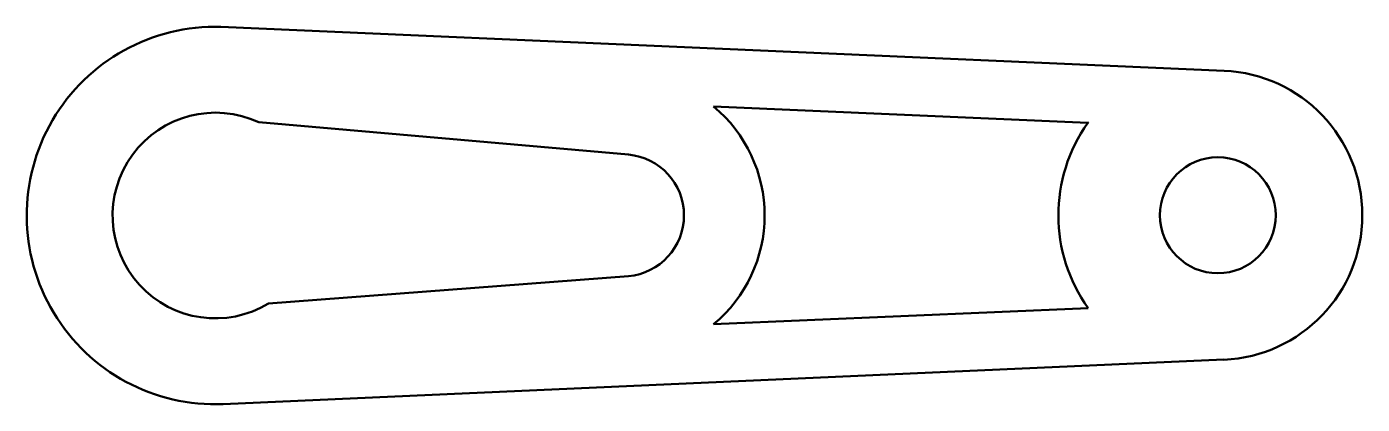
# Model space of a CAD drawing. Header units: millimetres. Extents: x 125.5 to 171.5, y 98.5 to 111.5.
import ezdxf

# ---------------------------------------------------------------- set-up
doc = ezdxf.new("R2010")
doc.units = ezdxf.units.MM
doc.layers.add('Visible (ISO)', color=7, linetype='Continuous', lineweight=50)

msp = doc.modelspace()

# ---------------------------------------------------------------- linework, layer by layer
at = {"layer": 'Visible (ISO)'}
for p, q in [((166.751, 109.984), (132.183, 111.497)), ((149.16, 108.752), (162.053, 108.188)), ((133.482, 108.21), (146.22, 107.096)), ((162.077, 108.186), (162.053, 108.188)), ((162.06, 108.198), (162.077, 108.186)), ((146.22, 102.912), (133.825, 101.973)), ((162.066, 101.809), (149.16, 101.256)), ((132.263, 98.506), (166.743, 100.036))]:
    msp.add_line(p, q, dxfattribs=at)
msp.add_circle((166.535, 105.008), 1.996, dxfattribs=at)
for centre, radius, start, end in [((131.988, 105), 6.5, 88.2864, 272.4203), ((166.533, 105.01), 4.979, 272.4159, 87.4936), ((146.037, 105.004), 4.879, 309.799, 50.201), ((131.988, 105), 3.541, 65.049, 301.2422), ((166.535, 105.008), 5.496, 144.6496, 215.5883), ((166.535, 105.008), 5.496, 144.5093, 144.6496), ((146.037, 105.004), 2.1, 275, 85)]:
    msp.add_arc(centre, radius, start, end, dxfattribs=at)

doc.saveas('drawing.dxf')
